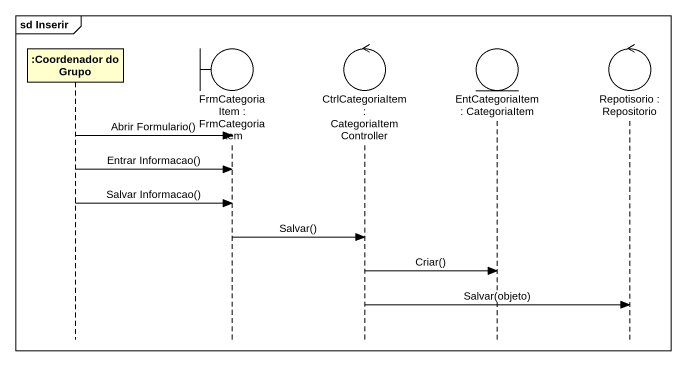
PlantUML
@startuml
mainframe sd Inserir
hide footbox
participant ":Coordenador do Grupo" as Coordenador_do_Grupo
boundary "FrmCategoriaItem : FrmCategoriaItem" as FrmCategoriaItem
control "CtrlCategoriaItem : CategoriaItemController" as CtrlCategoriaItem
entity "EntCategoriaItem : CategoriaItem" as EntCategoriaItem
control "Repotisorio : Repositorio" as Repotisorio

Coordenador_do_Grupo -> FrmCategoriaItem : Abrir Formulario()
Coordenador_do_Grupo -> FrmCategoriaItem : Entrar Informacao()
Coordenador_do_Grupo -> FrmCategoriaItem : Salvar Informacao()
FrmCategoriaItem -> CtrlCategoriaItem : Salvar()
CtrlCategoriaItem -> EntCategoriaItem : Criar()
CtrlCategoriaItem -> Repotisorio : Salvar(objeto)
@enduml
